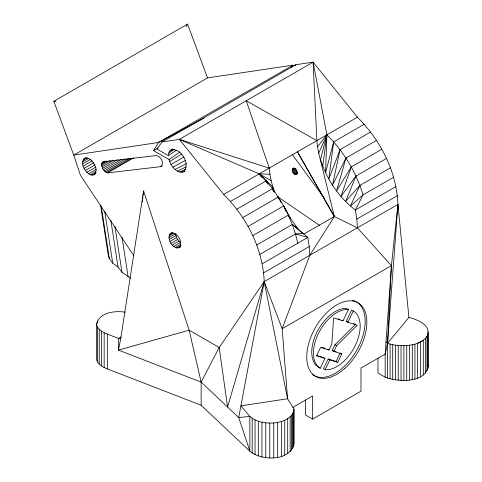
<?xml version="1.0" encoding="UTF-8"?>
<svg xmlns="http://www.w3.org/2000/svg" width="482" height="482" viewBox="0 0 482 482"><rect width="100%" height="100%" fill="white"/><g stroke="black" fill="none" stroke-linecap="round" stroke-linejoin="round"><path stroke-width="0.72" d="M125.224 312.191C115.065 310.516 98.111 312.324 96.611 324.988L96.605 359.789C98.232 364.519 102.877 367.26 107.323 368.911L201.139 405.242L249.863 451.206C261.419 460.9 289.845 461.75 294.026 443.886L294.026 409.073L287.561 398.759L264.202 281.608C262.931 248.688 246.79 217.4 223.66 194.415L179.37 139.382L162.066 141.955L156.909 149.046L168.429 155.686L176.4 150.251M96.719 324.428L96.719 322.946M97.388 322.428L97.388 320.946M97.599 361.988L97.605 327.182L96.611 324.988M99.226 364.055L99.226 329.248L97.605 327.182M101.431 365.934L101.437 331.128L99.226 329.248M104.154 367.567L104.16 332.761L101.437 331.128M107.323 368.911L107.329 334.104L104.16 332.761M201.139 405.242L201.139 382.106L189.149 330.17L143.6 190.908L120.753 338.418L118.476 350.101L201.139 382.106L238.723 417.563L249.863 451.206L249.869 416.4L240.916 405.856L287.561 398.759L282.163 328.724L264.202 281.608L397.927 204.416C396.662 171.502 380.527 140.202 357.409 117.21L313.101 62.142L295.815 64.721L162.066 141.955M252.2 453.086L252.2 418.274L249.869 416.4L238.723 417.563L264.202 281.608L219.196 347.516L201.139 382.106M255.044 454.713L255.044 419.9L252.2 418.274M258.322 456.038L258.322 421.226L255.044 419.9M261.937 457.032L261.943 422.22L258.322 421.226M265.793 457.653L265.793 422.847L261.943 422.22M269.775 457.9L269.775 423.088L265.793 422.847M273.77 457.755L273.77 422.943C282 422.238 293.008 418.653 294.026 409.073M277.668 457.225L277.668 422.413M281.355 456.327L281.355 421.515M284.729 455.08L284.729 420.274M287.694 453.526L287.694 418.719M290.164 451.712L290.164 416.9M291.447 450.242L291.447 415.436M292.478 448.712L292.478 413.905M293.261 447.133L293.261 412.327M293.779 445.519L293.779 410.712M305.401 400.018L305.395 414.936L312.601 419.093L360.976 391.173L360.982 368.055L385.166 354.095L387.552 343.305L397.927 204.416L408.905 317.433L387.552 343.305L387.552 378.111C400.168 381.816 424.811 383.088 428.185 366.453L428.185 331.755M312.601 419.093L312.613 395.975L292.881 407.368M377.96 358.138L377.96 373.062L385.166 377.219L387.552 378.111M385.166 377.219L385.166 354.095L391.42 265.66L397.927 204.416L398.066 209.652M390.077 378.87L390.077 344.064L387.552 343.305L386.028 341.913M392.716 379.485L392.716 344.678L390.077 344.064M395.439 379.955L395.439 345.148L392.716 344.678M398.228 380.274L398.228 345.467L395.439 345.148M401.06 380.443L401.06 345.636L398.228 345.467M403.904 380.455L403.904 345.648C412.255 345.293 422.069 343.75 427.016 336.201C432.131 325.181 416.972 319.439 408.905 317.433M406.736 380.31L406.736 345.504M409.537 380.009L409.537 345.202M412.273 379.557L412.273 344.751M414.918 378.96L414.924 344.154M417.46 378.225L417.46 343.413L423.304 340.28L423.298 375.086M420.611 376.797L420.611 341.991M425.455 373.14L425.455 338.334M427.016 371.007L427.016 336.201M427.932 368.76L427.932 333.954M273.806 190.745L271.143 180.611L259.238 173.869L179.37 139.382L313.101 62.142L326.88 134.84L325.561 172.695C332.508 187.155 342.431 200.392 355.385 209.983L356.837 219.087L357.397 227.823L391.42 265.66L387.552 343.305M180.521 246.832C173.207 251.984 164.067 236.053 172.285 232.39M142.28 202.042L142.455 200.554M142.63 199.072L142.895 196.849M143.07 195.361L143.6 190.908M168.429 155.686C168.314 152.884 169.809 150.366 172.249 149.04M391.42 265.66L282.163 328.724L309.806 255.273L334.363 216.551L318.723 153.168L317.511 146.793L326.88 134.84L333.658 141.895L328.82 179.051L340.051 149.673L370.574 132.038M364.181 124.266L333.658 141.895L325.561 172.695L322.771 166.206L326.88 134.84L318.723 153.168M292.2 169.766C293.213 165.826 297.858 170.508 297.231 173.044C296.225 176.984 291.58 172.297 292.2 169.766L294.623 168.369M333.658 141.895L340.051 149.673L332.496 185.184L345.956 158.042L376.478 140.413M82.615 161.844C85.904 151.173 97.448 165.091 95.894 171.206C92.604 181.877 81.06 167.959 82.615 161.844L88.459 158.47M326.88 134.84L320.482 159.669L322.771 166.206M101.66 164.151L102.515 162.247L103.317 161.783L155.541 155.626C160.379 155.174 165.079 163.458 160.843 166.633L107.637 172.881C103.895 171.996 101.509 167.844 101.66 164.151L106.853 161.157M340.051 149.673L345.956 158.042L336.55 191.029L351.282 166.886L381.81 149.257M264.202 281.608L227.576 407.043L219.196 347.516L189.149 330.17L118.476 350.101L118.476 338.424L121.066 336.924M345.956 158.042L351.282 166.886L340.925 196.493L355.957 176.063L386.486 158.433M351.282 166.886L355.957 176.063L345.564 201.518L359.903 185.437L390.432 167.808M355.957 176.063L359.903 185.437L350.402 206.037L363.067 194.867L393.589 177.237M324.97 358.445L316.566 355.849L320.626 347.383L329.031 349.98L331.791 344.238L333.604 317.909L343.033 320.825L348.48 309.486L346.811 308.522A33.053 19.087 -60 0 0 316.584 332.911A33.053 19.087 -60 0 0 318.602 367.266L320.271 368.23L324.97 358.445L323.295 357.481L316.294 355.318M336.087 361.428L340.147 352.963L341.816 353.927L337.755 362.392L336.087 361.428L328.14 358.976L323.44 368.76L325.109 369.724A33.053 19.087 -60 0 0 355.336 345.335A33.053 19.087 -60 0 0 353.318 310.98L351.649 310.016L346.203 321.355L347.871 322.319L357.307 325.229L336.629 345.733L333.875 351.474L332.2 350.51L334.96 344.769L355.638 324.266L353.613 323.645M325.109 369.724L329.808 359.94L337.755 362.392M347.871 322.319L353.318 310.98M186.052 26.685L187.564 24.1L207.507 77.897L293.122 65.124L291.465 67.492M185.01 171.14C177.509 175.189 170.67 166.025 169.025 159.524L153.571 150.613L158.542 142.485L293.122 65.124M294.954 65.907L295.815 64.721M179.31 247.531C183.57 242.326 177.141 231.264 170.465 233.439M183.648 171.755C190.812 164.205 181.16 147.48 171.038 149.914M169.622 151.228L172.664 149.04M168.73 153.192L174.267 149.293M169.025 159.524L179.991 151.957M169.622 161.518L181.654 154.12M223.66 194.415L357.409 117.21M133.948 255.93L80.416 175.213L73.752 155.102L53.815 101.304L187.564 24.1M207.507 77.897L73.752 155.102L158.542 142.485L204.109 118.036M83.874 158.849L85.82 157.728M83.037 160.126L86.929 157.879M82.651 163.874L90.441 159.379M83.139 166.091L92.225 160.843M84.037 168.332L93.779 162.711M85.296 170.453L95.032 164.832M102.515 162.247L104.461 161.121M101.949 163.055L105.197 161.181M86.82 172.303L95.912 167.061M101.786 163.669L106.329 161.042M101.66 165.465L110.101 160.59M88.513 173.761L96.31 169.266M101.955 166.899L113.644 160.151M90.261 174.731L96.105 171.357M102.521 168.357L117.457 159.741M91.935 175.135L95.828 172.887M94.635 174.201L95.93 173.448M93.424 174.954L95.37 173.833M103.329 169.748L121.506 159.253M104.311 170.965L125.085 158.976M105.407 171.935L128.778 158.445M106.54 172.586L131.212 158.349M107.637 172.881L133.604 157.885M153.571 150.613L158.114 147.992M160.843 166.633L162.139 165.886M171.038 164.47L183.883 157.054M169.61 234.421L172.64 232.667M169.116 235.812L173.966 233.011M230.438 201.47L266.016 180.925C276.096 192.216 283.687 205.386 290.592 218.78M169.007 237.524L175.677 233.674M169.309 239.44L175.978 235.59L175.779 234.312M292.616 168.58L293.827 167.881M292.327 169.098L294.147 168.043M292.243 170.55L295.882 168.453M169.983 241.422L176.653 237.572L175.978 235.59M292.46 171.393L296.093 169.296M292.827 172.237L296.46 170.14M170.996 243.344L177.665 239.494L180.395 242.633L173.725 246.483M293.321 173.02L296.954 170.923M293.912 173.701L296.942 171.947M294.556 174.219L297.587 172.472M172.273 245.067L178.943 241.217M295.213 174.544L297.635 173.146M295.84 174.659L297.051 173.96M236.831 209.242L272.408 188.697L273.8 191.354M175.261 247.489L180.72 244.338M176.767 248.013L181.015 245.567M178.147 248.031L180.575 246.633M242.741 217.611L278.313 197.066L280.988 202.416M248.073 226.456L283.645 205.91L290.128 218.244M252.749 235.632L288.32 215.086L297.997 228.956L307.793 237.433L309.245 246.537L309.806 255.273M256.701 245.007L292.273 224.461L297.997 228.956L295.683 226.444M259.858 254.436L295.436 233.891L302.829 233.481L292.273 224.461L288.32 215.086M262.184 263.768L307.793 237.433L295.436 233.891L292.273 224.461M395.915 186.576L355.385 209.983L363.067 194.867L359.903 185.437M263.642 272.872L309.245 246.537M356.837 219.087L397.367 195.686M303.684 234.138L334.363 216.551L357.397 227.823M172.881 167.176L185.311 160.452M175.032 169.447L186.383 163.675M177.34 171.128L186.034 166.941M179.647 172.11L185.799 169.266M181.798 172.321L184.534 171.086M269.775 423.088L273.77 422.943M120.753 338.418L118.476 338.424L107.329 334.104M401.06 345.636L403.904 345.648M261.419 176.924L259.238 173.869L269.92 174.243L271.143 180.611M53.815 101.304L56.045 101.654M337.996 318.819L340.015 319.446M346.203 321.355L347.552 321.771M321.759 347.287L325.26 348.366M332.2 350.51L336.177 351.74M333.875 351.474L341.816 353.927M179.37 139.382L269.275 168.164L269.92 174.243M317.511 146.793L316.879 140.617L246.236 100.762L269.275 168.164M341.919 320.181L343.033 320.825M334.96 344.769L336.629 345.733M327.917 349.336L329.031 349.98M328.14 358.976L329.808 359.94M100.503 204.796L108.058 253.797L109.324 258.677L112.734 263.196L118.048 267.052L121.988 272.27L130.694 278.216M277.313 196.475L319.5 225.347M262.057 177.358L259.238 173.869L272.92 187.106L274.758 192.33M259.238 173.869L266.016 180.925L267.95 184.022M292.285 154.511L324.711 198.735M266.016 180.925L267.54 183.479M297.28 151.607L334.363 216.551L297.298 151.535M176.653 237.572L177.665 239.494M272.408 188.697L273.722 191.33M283.645 205.91L285.904 211.188M278.313 197.066L279.47 199.771M295.436 233.891L297.762 243.229M427.763 364.157L428.185 366.453M122.054 237.379L128.128 276.728M114.885 226.239L121.988 272.27M110.836 220.28L118.048 267.052M104.715 211.224L112.734 263.196M101.196 205.959L109.324 258.677M313.101 62.142L316.879 140.617M320.271 368.23A33.053 19.087 -60 0 1 318.253 333.875A33.053 19.087 -60 0 1 348.48 309.486M356.373 301.84A42.494 24.54 -60 0 1 355.746 351.974A42.494 24.54 -60 0 1 312.685 374.671M352.354 300.268A42.494 24.54 -60 0 1 355.746 301.503M344.57 368.634A42.494 24.54 -60 0 0 358.042 302.804A42.494 24.54 -60 0 0 307.769 347.377A42.494 24.54 -60 0 0 344.57 368.634"/></g></svg>
